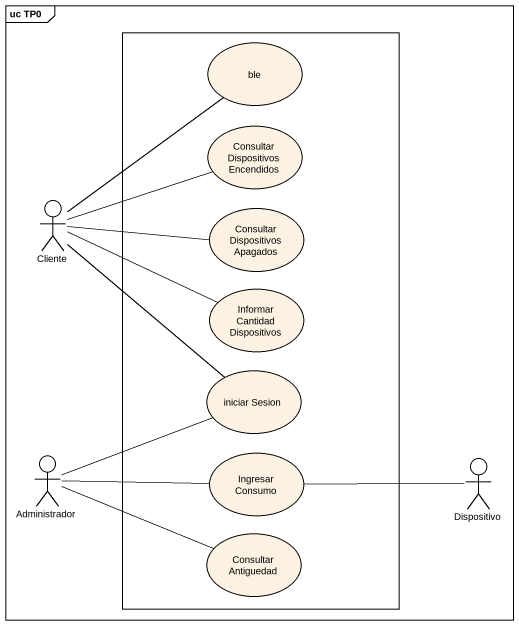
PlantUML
@startuml
mainframe uc TP0
rectangle " " as rectangle1 {
  usecase ble
  usecase "Consultar Dispositivos Encendidos" as Consultar_Dispositivos
  usecase "Consultar Dispositivos Apagados" as Consultar_Dispositivos_2
  usecase "Informar Cantidad Dispositivos" as Informar_Cantidad
  usecase "iniciar Sesion" as iniciar_Sesion
  usecase "Ingresar Consumo" as Ingresar_Consumo
  usecase "Consultar Antiguedad" as Consultar_Antiguedad
}
actor Cliente
actor Administrador
actor Dispositivo
Cliente -up- ble
Cliente -right- Consultar_Dispositivos
Cliente -right- Consultar_Dispositivos_2
Cliente -right- Informar_Cantidad
Cliente -- iniciar_Sesion
Administrador -right- iniciar_Sesion
Administrador -right- Ingresar_Consumo
Administrador -right- Consultar_Antiguedad
Dispositivo -left- Ingresar_Consumo
@enduml
